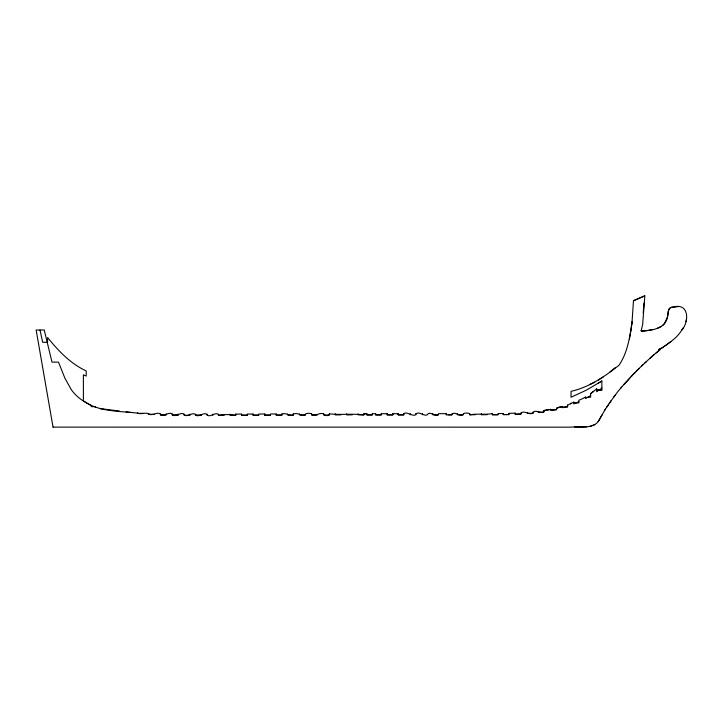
<?xml version="1.0" encoding="UTF-8"?>
<svg xmlns="http://www.w3.org/2000/svg" width="723" height="723" viewBox="0 0 723 723"><rect width="100%" height="100%" fill="white"/><g stroke="black" fill="none" stroke-linecap="round" stroke-linejoin="round"><path stroke-width="1.08" d="M630.79 330.872C628.667 342.91 626.037 354.957 618.996 365.242C604.6 376.62 589.335 387.194 571.043 391.333L571.025 397.243L586.263 390.212L601.852 380.994L601.879 389.959L596.674 389.968L596.674 388.875L590.628 393.637L590.619 397.162L585.404 397.578L585.395 397.072A44.871 44.871 0 0 1 580.768 399.458L578.852 400.28L578.843 402.892L573.836 402.892L573.836 402.142L567.582 405.079L567.582 407.166L562.584 407.166C562.304 406.407 555.842 407.013 556.52 409.317L550.926 410.483L550.89 409.363L544.003 410.519L543.904 411.694C540.452 414.74 534.903 408.341 533.032 413.059C530.104 415.707 521.879 408.965 520.858 414.017L515.246 414.27L515.228 413.149L508.884 413.375L508.847 414.577L503.226 414.577L503.235 413.493L498.039 413.574L498.02 414.704L492.417 414.722L492.39 413.601C483.967 415.029 478.391 413.411 469.851 414.785C471.08 412.481 461.816 412.435 463.063 414.794C459.539 417.198 453.863 410.239 451.929 414.812L446.308 414.812L446.263 413.664L438.554 413.673C437.786 418.581 430.763 411.586 428.224 413.683C425.928 418.228 419.982 410.908 416.014 413.692C414.686 418.463 406.941 410.772 403.805 413.701L403.696 414.848L398.183 414.848L398.156 413.71L392.851 413.71L392.833 414.839L387.32 414.857L387.212 413.71L381.265 413.719L381.256 414.857L375.734 414.866L375.626 413.719L372.399 413.728L372.282 414.875L366.968 414.885L366.859 413.737L363.94 413.737L363.823 414.885C351.233 413.42 342.124 415.165 329.444 413.845C330.366 416.231 322.883 416.231 323.759 413.818C317.975 412.282 317.352 416.34 311.83 414.939C313.149 412.697 304.04 412.734 305.296 415.029C299.756 416.294 299.214 412.363 293.402 413.918L293.357 415.074C287.817 416.457 287.564 412.49 281.925 413.963L281.816 415.11L276.303 415.129L276.186 413.981L270.556 413.999L270.447 415.147L264.925 415.165L264.808 414.026L258.762 414.044L258.653 415.192L253.14 415.201L253.122 414.062L247.284 414.08L247.266 415.219L241.663 415.228L241.545 414.089L235.716 414.116L235.689 415.255C229.074 414.415 225.314 414.306 218.698 415.282C216.638 410.745 210.908 417.542 207.32 415.282C205.233 410.691 199.385 417.623 195.779 415.228C193.502 410.989 188.197 417.27 184.365 415.237C182.865 410.23 175.915 417.578 172.472 415.074C171.369 410.104 163.488 417.234 160.587 414.722C158.717 410.574 152.065 416.565 148.757 414.008C146.173 411.739 141.021 414.921 137.569 413.14C119.593 410.98 98.409 411.993 83.389 400.804L83.389 374.821L86.2 376.077L86.2 370.908C70.493 363.696 58.31 350.8 47.628 337.542L47.573 342.313L42.675 342.304L40.009 330.013M415.987 414.794L416.014 413.692M451.956 413.71L451.902 414.812L448.251 414.812M375.626 413.719L375.626 414.866L381.247 414.866L381.265 413.719M538.283 411.351L538.283 412.074L543.904 412.074L543.913 410.547M166.173 413.836L166.163 414.821L160.533 414.821L160.542 413.71M184.311 414.134L184.302 415.255L189.932 415.255L189.995 414.116M398.156 413.71L398.147 414.848L403.777 414.848L403.805 413.701M567.582 405.079L567.573 406.227L562.621 407.736L562.575 406.624M329.444 413.845L329.435 414.957L323.814 414.957L323.66 413.818M515.228 413.149L515.219 414.152L520.84 414.152L520.876 412.869M533.068 411.938L533.059 413.303L527.438 413.303L527.419 412.417M556.52 409.317L556.43 409.923L550.809 409.923L550.809 409.381L544.003 410.519M503.235 413.493L503.226 414.577L506.272 414.577L508.865 414.514L508.884 413.375M570.809 403.949L570.818 403.217M631.983 323.47A32.065 32.065 0 0 0 632.029 322.783A28.649 28.649 0 0 0 632.083 321.419L633.475 300.714L644.835 295.843L642.648 324.636L641.129 330.845C650.718 330.989 666.344 328.766 667.672 315.969A12.933 12.933 0 0 0 667.916 314.668A22.847 22.847 0 0 0 667.98 314.089L668.133 312.553A18.156 18.156 0 0 1 668.287 311.423L669.245 308.884L670.546 307.637A4.211 4.211 0 0 1 671.387 307.23A4.41 4.41 0 0 1 672.354 307.013A4.953 4.953 0 0 1 673.212 306.995C689.417 302.612 689.272 321.943 681.708 330.185C677.84 336.638 671.721 341.256 665.585 345.413A1.916 1.916 0 0 0 664.554 346.245L658.59 349.751L660.388 349.345C644.907 362.087 630.655 376.123 617.885 391.568C611.333 400.434 604.672 409.218 599.774 419.141C594.252 430.031 580.226 426.037 570.763 427.157L53.032 427.121M446.308 414.812L446.326 413.71M137.487 412.905L137.478 413.393L143.127 413.285M392.851 413.71L392.824 414.839L387.13 414.848L387.13 413.71M235.716 414.116L235.689 415.255L230.167 415.264L229.959 414.116M172.363 413.927L172.399 415.129L178.021 415.129L178.057 414.08M212.851 415.282L212.878 414.162M632.083 321.419L630.836 330.646M372.3 413.737L372.255 414.875L366.841 414.875L366.832 413.737L363.85 413.755L363.823 414.885L358.201 414.885L358.192 413.746M629.408 339.186L631.956 323.696M643.181 313.068L644.039 302.991M686.525 319.06L685.955 321.699M281.925 413.963L281.853 415.119L276.231 415.119L276.231 413.99M602.25 414.677L598.102 421.527M293.402 413.918L293.294 415.065L287.772 415.083L287.664 413.945M438.509 414.767L432.923 414.821L432.806 413.673M611.224 400.596L609.2 403.624M578.843 401.735L573.917 403.922L573.836 402.142M487.094 414.677L481.41 414.767L481.41 413.628M681.708 330.185L683.352 327.781M605.395 409.182L604.41 410.655M195.716 414.134L195.725 415.282L201.41 415.21M224.247 415.183L218.554 415.273L218.554 414.134M615.318 394.975L613.529 397.406M606.579 407.374L608.269 405.007M352.381 414.821L346.697 414.912L346.697 413.764M590.628 395.617L585.476 398.536L585.395 397.072M475.418 414.704L469.724 414.785L469.724 413.646M620.759 388.17L621.717 387.067M305.359 414.975L299.684 415.038L299.656 413.899M642.828 364.717L641.382 366.218M628.251 379.828L629.869 378.066M317.46 414.93L311.776 414.993L311.658 413.854M634.839 372.589L633.059 374.496M623.705 384.654L627.953 380.253M631.089 376.638L631.839 375.915M341.021 414.848L335.318 414.93L335.318 413.791M664.32 346.453L670.872 341.545M636.213 371.197L639.259 368.359M463.109 414.731L457.415 414.803L457.415 413.655M662.684 325.585L664.536 323.479L666.958 318.093A13.014 13.014 0 0 0 667.365 317.045A12.318 12.318 0 0 0 667.672 315.969L668.287 311.423A9.092 9.092 0 0 1 668.486 310.519A6.064 6.064 0 0 1 668.802 309.661A4.953 4.953 0 0 1 669.245 308.884A4.627 4.627 0 0 1 669.832 308.197A4.329 4.329 0 0 1 670.546 307.637L678.454 306.561M641.717 330.294L641.129 330.845L641.807 331.486L652.562 329.525M649.95 358.274L654.27 354.36M656.086 352.96L660.388 349.345M610.013 371.839L615.562 367.429M661.943 348.134L663.226 347.239M590.628 393.637L593.592 391.36M646.552 361.645L644.979 362.81M601.879 388.061L596.71 391.749L596.674 388.875M661.165 348.423L658.897 349.345M598.445 380.027L603.497 376.71M597.921 383.506L601.861 380.985M270.538 415.119L264.853 415.156M594.767 382.205L589.561 384.6M661.301 326.516L657.596 328.188M594.776 424.645L590.284 426.29M154.388 414.378L148.667 414.252L148.667 413.448M633.475 300.714L644.771 295.843M497.966 414.722L492.336 414.722L492.336 413.601M258.753 415.174L253.032 415.192L253.032 414.062M556.529 408.17L562.467 406.624M247.266 415.219L241.572 415.228L241.572 414.089M574.496 426.941L586.588 426.868M596.674 389.968L601.879 389.959M160.533 414.821L166.163 414.821M195.725 415.282L201.365 415.282M172.399 415.129L178.03 415.147M264.808 414.026L264.862 415.156M91.206 405.504L85.169 402.069A43.055 43.055 0 0 1 71.396 389.833L64.934 378.256L58.464 362.124L52.002 362.124L44.248 330.013L36.15 330.013L53.05 427.157M99.684 408.567L119.295 411.007M422.476 413.683L422.494 414.83M207.212 414.134L207.23 415.282M131.685 412.517L126.055 411.839M410.266 413.692L410.275 414.839M95.382 407.456L95.373 406.642L91.315 406.642L91.306 405.603"/></g></svg>
